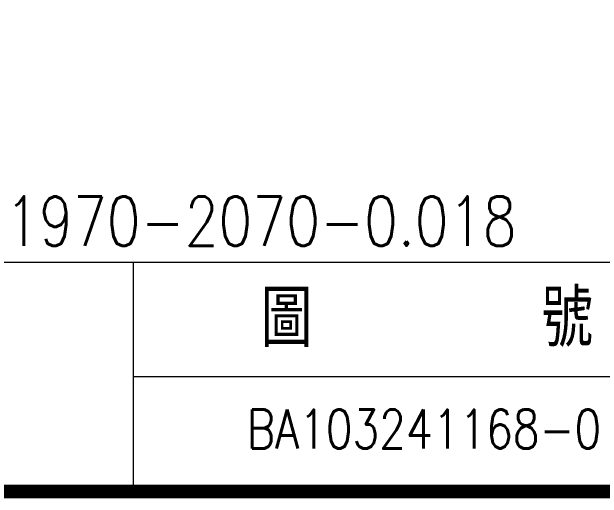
# Model space of a CAD drawing. Header units: millimetres. Extents: x -865 to -277, y -1663 to -1247.
# Drawn here: x -535.9 to -450.6, y -1663.3 to -1593 of the extents above; entities that cross this region are included whole.
import ezdxf

# ---------------------------------------------------------------- set-up
doc = ezdxf.new("R2010")
doc.units = ezdxf.units.MM
doc.layers.add('str', color=7, linetype='CONTINUOUS', lineweight=25)
doc.layers.add('txt', color=3, linetype='CONTINUOUS', lineweight=9)
doc.styles.add('SIMPLEX', font='simplex.shx', dxfattribs={"width": 0.8, "height": 4.3, "bigfont": 'chineset.shx'})
doc.styles.get("Standard").update_dxf_attribs({"font": 'TXT', "width": 0.9, "height": 5.890874, "bigfont": 'CHINESET'})

msp = doc.modelspace()

# ---------------------------------------------------------------- linework, layer by layer
at = {"layer": 'str', "const_width": 1.9463}
msp.add_lwpolyline([(-863.6736, -1662.3004), (-278.3052, -1662.3004), (-278.3052, -1248.3613), (-863.6736, -1248.3613)], close=True, dxfattribs=at)
at = {"layer": 'txt'}
for p, q in [((-278.3052, -1629.2132), (-641.8413, -1629.2132)), ((-518.3351, -1662.3004), (-518.3351, -1629.2132)), ((-278.3052, -1645.7567), (-518.336, -1645.7567))]:
    msp.add_line(p, q, dxfattribs=at)

# ---------------------------------------------------------------- texts
at = {"layer": 'txt', "attachment_point": 4, "style": 'SIMPLEX'}
for s, insert, char_height, width in [('=1R32-10T4-2FDIC-1970-2070-0.018', (-622.2524, -1623.23), 7.135928, 203.522928), ('BA103241168-0', (-501.9268, -1653.2792), 5.632983, 83.946235)]:
    msp.add_mtext(s, dxfattribs=dict(at, insert=insert, char_height=char_height, width=width))
at = {"layer": 'txt', "insert": (-499.9162, -1637.2918), "char_height": 8.26087, "width": 72.248891, "attachment_point": 4}
msp.add_mtext('圖     號', dxfattribs=at)

doc.saveas('drawing.dxf')
